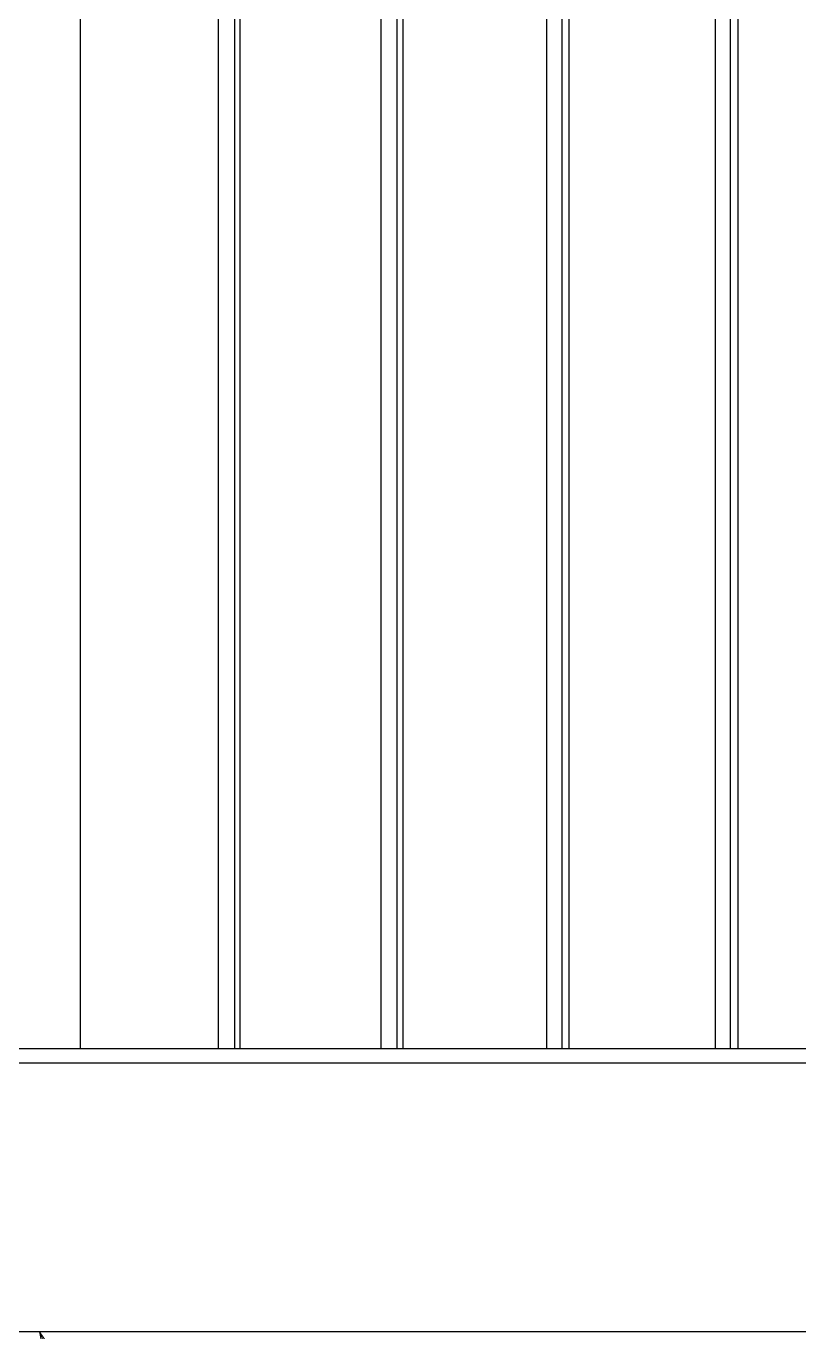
# Model space of a CAD drawing. Header units: millimetres. Extents: x -360063 to 84100, y -179792 to 59400.
# Drawn here: x 40429 to 41522, y 42700 to 44546 of the extents above; entities that cross this region are included whole.
import ezdxf

# ---------------------------------------------------------------- set-up
doc = ezdxf.new("R2010")
doc.units = ezdxf.units.MM
doc.header["$LTSCALE"] = 100
doc.layers.add('Symbol', color=7, linetype='Continuous', lineweight=18)
doc.layers.add('Visible', color=7, linetype='Continuous', lineweight=25)

# ---------------------------------------------------------------- blocks, each defined once
blk = doc.blocks.new('Balloon10')
at = {"layer": 'Symbol'}
for p, q in [((405.469, 424.705), (404.482, 427.002)), ((405.928, 424.902), (404.482, 427.002)), ((404.482, 427.002), (405.009, 424.507))]:
    blk.add_line(p, q, dxfattribs=at)

msp = doc.modelspace()

# ---------------------------------------------------------------- linework, layer by layer
at = {"layer": 'Visible'}
for p, q in [((40505.64, 48965.17), (40505.64, 43100.17)), ((40701.37, 43100.17), (40701.37, 48965.17)), ((40724.22, 48965.17), (40724.22, 43100.17)), ((40731.67, 48965.17), (40731.67, 43100.17)), ((40931.25, 43100.17), (40931.25, 48965.17)), ((40953.49, 48965.17), (40953.49, 43100.17)), ((40962.13, 48965.17), (40962.13, 43100.17)), ((41165.46, 43100.17), (41165.46, 48965.17)), ((41187.08, 48965.17), (41187.08, 43100.17)), ((41196.91, 48965.17), (41196.91, 43100.17)), ((41403.88, 43100.17), (41403.88, 48965.17)), ((41424.88, 48965.17), (41424.88, 43100.17)), ((41435.88, 48965.17), (41435.88, 43100.17)), ((53694.75, 43100.17), (36037.48, 43100.17)), ((53694.75, 43080.17), (36003.28, 43080.17)), ((53694.75, 42700.17), (37789.04, 42700.17))]:
    msp.add_line(p, q, dxfattribs=at)

# ---------------------------------------------------------------- block references
at = {"layer": 'Symbol', "xscale": 100, "yscale": 100, "zscale": 100}
msp.add_blockref('Balloon10', (0, 0), dxfattribs=at)

doc.saveas('drawing.dxf')
